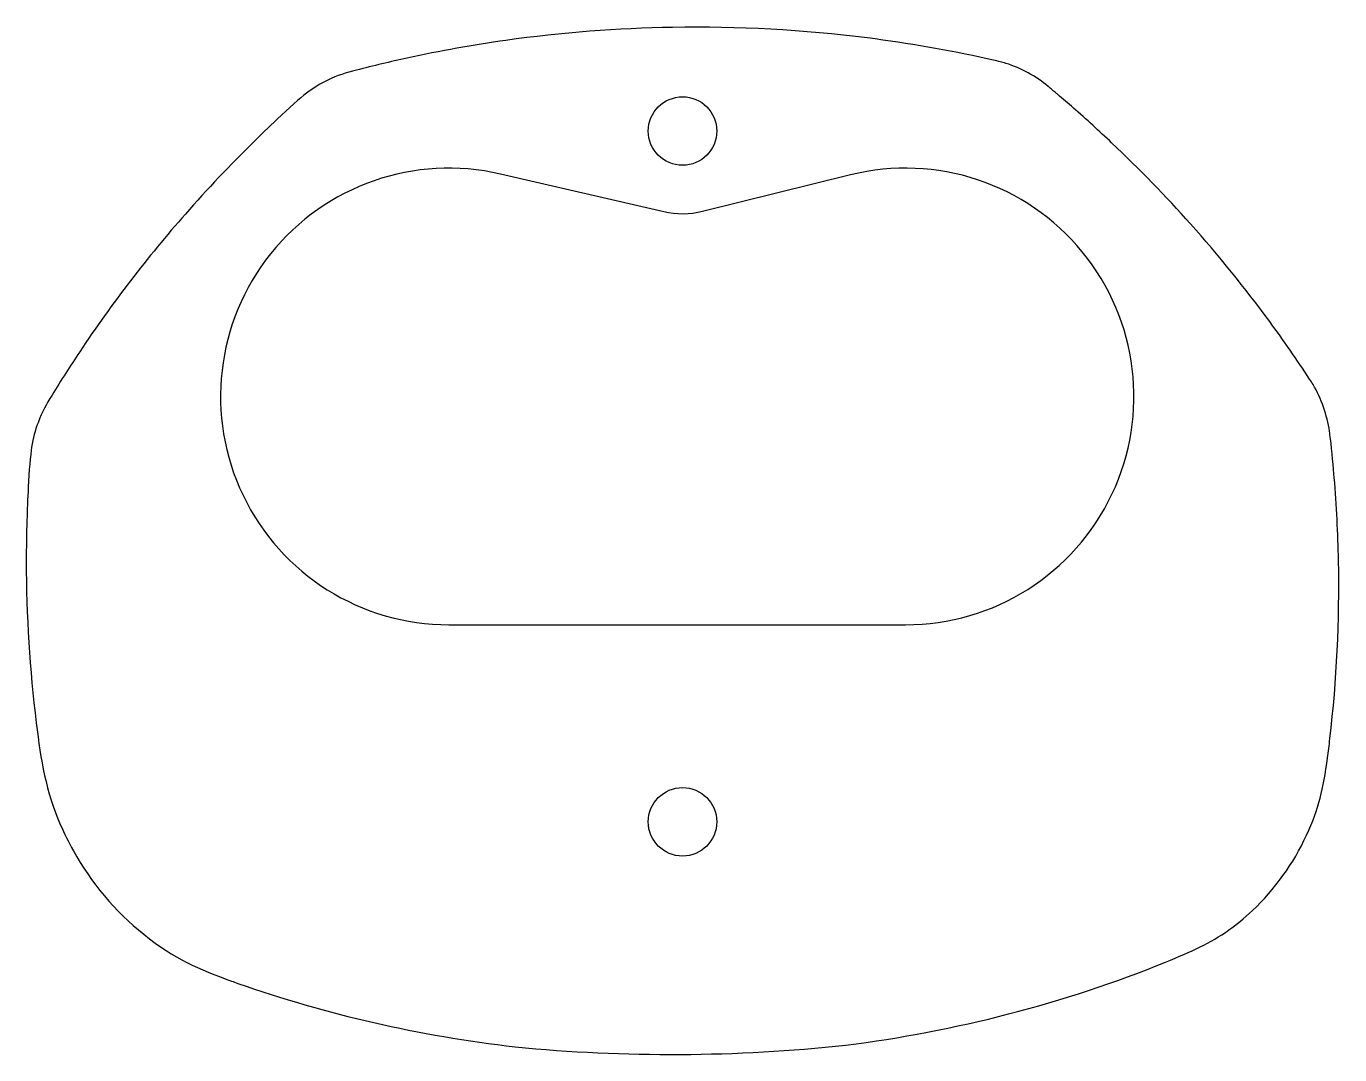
# Model space of a CAD drawing. Header units: millimetres. Extents: x -31.6 to 31.7, y -39.6 to 10.
import ezdxf

# ---------------------------------------------------------------- set-up
doc = ezdxf.new("R2010")
doc.units = ezdxf.units.MM
doc.layers.get('0').update_dxf_attribs({"linetype": 'CONTINUOUS'})

msp = doc.modelspace()

# ---------------------------------------------------------------- linework, layer by layer
msp.add_lwpolyline([(-8.771, 2.85, 1.120932), (-11.255, -18.866), (10.745, -18.866, 1.129682), (8.095, 2.81), (0.964, 1.04, -0.118322), (-0.903, 1.026)], format="xyb", close=True)
for centre in [(0, 4.922), (0, -28.357)]:
    msp.add_circle(centre, 1.65)
for points, knots in [([(7.867, -39.117), (13.093, -38.454), (18.415, -37.107), (23.269, -35.114), (24.536, -34.594), (25.408, -34.213), (26.322, -33.563), (26.683, -33.305), (27.045, -33.012), (27.462, -32.622), (28.527, -31.624), (29.434, -30.364), (30.055, -29.008), (30.664, -27.682), (30.865, -26.807), (31.072, -25.272), (31.111, -24.982), (31.149, -24.675), (31.188, -24.339), (31.515, -21.545), (31.658, -18.679), (31.6, -15.766), (31.574, -14.459), (31.507, -13.127), (31.395, -11.779), (31.356, -11.309), (31.281, -10.483), (31.213, -9.911), (31.196, -9.766), (31.179, -9.638), (31.166, -9.545), (31.051, -8.764), (30.772, -7.967), (30.371, -7.293), (30.31, -7.19), (30.275, -7.135), (30.207, -7.031), (29.597, -6.097), (28.956, -5.172), (28.286, -4.259), (27.105, -2.65), (25.831, -1.077), (24.47, 0.447), (23.282, 1.778), (22.016, 3.084), (20.672, 4.356), (20.076, 4.919), (19.463, 5.478), (18.83, 6.032), (18.578, 6.252), (18.323, 6.472), (18.065, 6.691), (18.049, 6.704), (18.034, 6.717), (18.018, 6.73), (17.81, 6.907), (17.67, 7.023), (17.614, 7.07), (17.017, 7.566), (16.328, 7.947), (15.579, 8.182), (15.375, 8.246), (15.229, 8.28), (14.974, 8.338), (14.874, 8.361), (14.774, 8.383), (14.674, 8.406), (12.79, 8.823), (10.867, 9.157), (8.917, 9.405), (5.833, 9.796), (2.682, 9.97), (-0.49, 9.916), (-3.126, 9.871), (-5.81, 9.668), (-8.514, 9.289), (-10.081, 9.069), (-11.668, 8.787), (-13.269, 8.437), (-14.07, 8.262), (-14.891, 8.066), (-15.707, 7.852), (-16.242, 7.712), (-16.594, 7.618), (-17.118, 7.361), (-17.47, 7.188), (-17.774, 7.004), (-18.114, 6.745), (-18.401, 6.526), (-18.985, 6.007), (-19.515, 5.506), (-19.94, 5.104), (-20.351, 4.703), (-20.67, 4.39), (-21.797, 3.283), (-22.891, 2.127), (-23.947, 0.924), (-25.77, -1.152), (-27.478, -3.368), (-29.039, -5.711), (-29.488, -6.385), (-29.936, -7.086), (-30.369, -7.798), (-30.657, -8.27), (-30.846, -8.584), (-31.047, -9.129), (-31.188, -9.51), (-31.285, -9.868), (-31.355, -10.305), (-31.415, -10.678), (-31.48, -11.479), (-31.518, -12.225), (-31.548, -12.803), (-31.567, -13.368), (-31.581, -13.813), (-31.603, -14.482), (-31.613, -15.146), (-31.613, -15.81)], [-948.342861, -948.342861, -948.342861, -948.342861, -877.51064, -877.51064, -877.51064, -859.45322, -859.45322, -859.45322, -852.309542, -852.309542, -852.309542, -833.422525, -833.422525, -833.422525, -815.600784, -815.600784, -815.600784, -812.236956, -812.236956, -812.236956, -783.978563, -783.978563, -783.978563, -771.299985, -771.299985, -771.299985, -766.891084, -766.891084, -766.891084, -765.767841, -765.767841, -765.767841, -756.194613, -756.194613, -756.194613, -754.796492, -754.796492, -754.796492, -742.316452, -742.316452, -742.316452, -720.317353, -720.317353, -720.317353, -701.11087, -701.11087, -701.11087, -692.598123, -692.598123, -692.598123, -689.212222, -689.212222, -689.212222, -689.000597, -689.000597, -689.000597, -686.069926, -686.069926, -686.069926, -645.368322, -645.368322, -645.368322, -634.27576, -634.27576, -634.27576, -629.98211, -629.98211, -629.98211, -548.939434, -548.939434, -548.939434, -420.760213, -420.760213, -420.760213, -314.237408, -314.237408, -314.237408, -252.499284, -252.499284, -252.499284, -221.596488, -221.596488, -221.596488, -201.612487, -201.612487, -201.612487, -188.145191, -188.145191, -188.145191, -175.259236, -175.259236, -175.259236, -164.943378, -164.943378, -164.943378, -127.693019, -127.693019, -127.693019, -63.389605, -63.389605, -63.389605, -44.905138, -44.905138, -44.905138, -32.792946, -32.792946, -32.792946, -24.292284, -24.292284, -24.292284, -16.081426, -16.081426, -16.081426, -9.731482, -9.731482, -9.731482, 0, 0, 0, 0]), ([(-31.613, -15.81), (-31.613, -18.403), (-31.45, -21.034), (-31.133, -23.583), (-30.902, -25.44), (-30.683, -26.852), (-29.956, -28.521), (-29.784, -28.915), (-29.587, -29.317), (-29.345, -29.753), (-28.5, -31.276), (-27.338, -32.672), (-25.954, -33.777), (-24.446, -34.981), (-23.319, -35.458), (-21.732, -36.027), (-21.628, -36.065), (-21.522, -36.102), (-21.414, -36.14), (-17.176, -37.635), (-12.671, -38.661), (-8.056, -39.199)], [-3.781449, -3.781449, -3.781449, -3.781449, -3.003717, -3.003717, -3.003717, -2.446193, -2.446193, -2.446193, -2.314502, -2.314502, -2.314502, -1.844955, -1.844955, -1.844955, -1.343306, -1.343306, -1.343306, -1.310164, -1.310164, -1.310164, -0.000176, -0.000176, -0.000176, -0.000176]), ([(-8.056, -39.199), (-5.411, -39.457), (-2.749, -39.578), (-0.092, -39.565), (2.565, -39.551), (5.225, -39.402), (7.867, -39.117)], [0.000187, 0.000187, 0.000187, 0.000187, 0.79941, 0.79941, 0.79941, 1.598465, 1.598465, 1.598465, 1.598465])]:
    msp.add_open_spline(points, degree=3, knots=knots)

doc.saveas('drawing.dxf')
